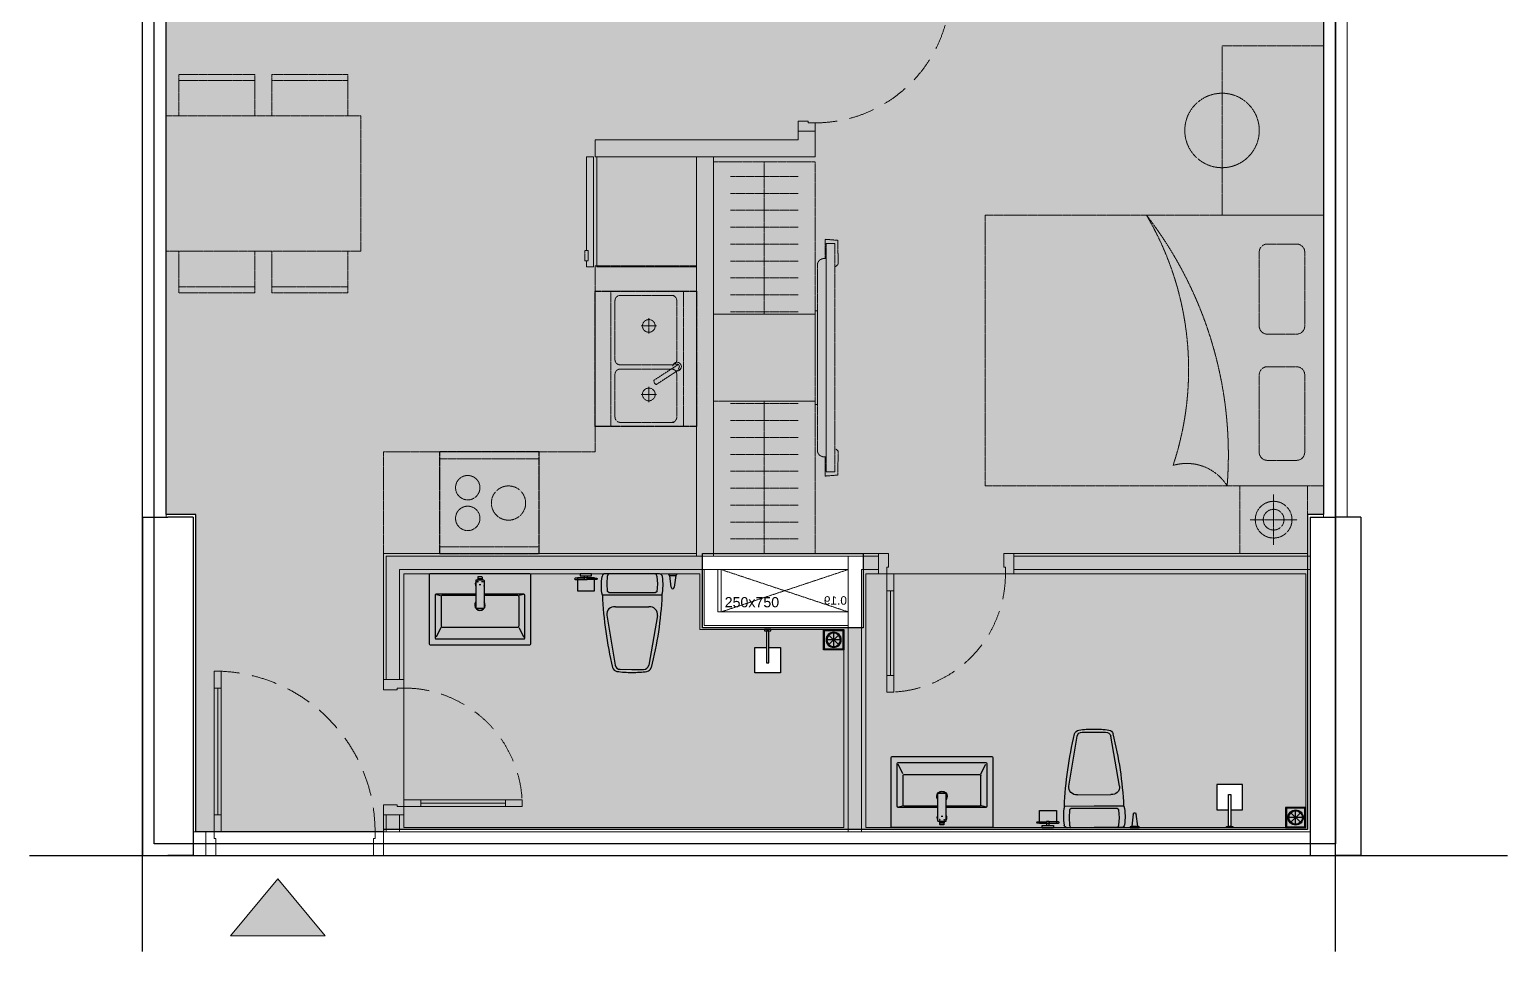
# Model space of a CAD drawing. Header units: millimetres. Extents: x -623 to 8130, y -735 to 8898.
# Drawn here: x -623 to 8110, y -735 to 4712 of the extents above; entities that cross this region are included whole.
import ezdxf
from ezdxf.enums import TextEntityAlignment as Align

# ---------------------------------------------------------------- set-up
doc = ezdxf.new("R2010")
doc.units = ezdxf.units.MM
doc.set_wipeout_variables(frame=1)
for name, pattern in [('3PN B$0$HIDDENX2', [0.75, 0.5, -0.25]), ('HIDDEN', [9.525, 6.35, -3.175]), ('Xref Y2-Y4 ME$0$Xref MB Y2.Y4$0$Xr_truc thang N3 tang dien hinh$0$T-Can ho$0$HIDDEN3', [0.2, 0.1, -0.1])]:
    doc.linetypes.add(name, pattern=pattern)
doc.layers.get('0').update_dxf_attribs({"color": 231})
doc.layers.get('DefPoints').update_dxf_attribs({"color": 191})
doc.layers.add('A-AREA-SPACE', color=130, linetype='Continuous', plot=False)
doc.layers.add('A-AREA-WALL-CENTER', color=210, linetype='Continuous', plot=False)
for name, color, linetype in [('A-CONC', 2, 'Continuous'), ('A-EQPM', 127, 'Continuous'), ('KT-Hatch', 231, 'Continuous')]:
    doc.layers.add(name, color=color, linetype=linetype)
for name, color, linetype, lineweight in [('A-DOOR', 142, 'Continuous', 9), ('A-FNSH', 253, 'Continuous', 9), ('A-FURN', 251, 'HIDDEN', 5), ('A-Hatch mau co cau', 7, 'Continuous', 9), ('A-Truc ky thuat', 162, 'Continuous', 0), ('A-WALL', 1, 'Continuous', 13), ('A-WALL-INT', 31, 'Continuous', 20)]:
    doc.layers.add(name, color=color, linetype=linetype, lineweight=lineweight)
doc.styles.add('Xref Y2-Y4 ME$0$Xref MB Y2.Y4$0$Xr_truc thang N3 tang dien hinh$0$T-Can ho$0$Arial', font='arial.ttf')

# ---------------------------------------------------------------- blocks, each defined once
blk = doc.blocks.new('A$C99de5d64')
at = {"layer": 'A-Hatch mau co cau', "true_color": 0xb30000}
h = blk.add_hatch(color=12, dxfattribs=at)
h.dxf.hatch_style = 1
h.paths.add_polyline_path([(-174.8, 210), (0, 0), (175.2, 210)])
at = {"layer": 'A-Hatch mau co cau', "color": 12, "true_color": 0xb30000}
blk.add_lwpolyline([(-174.8, 210), (0, 0), (175.2, 210)], close=True, dxfattribs=at)
blk = doc.blocks.new('*U18')
at = {"linetype": 'HIDDEN', "ltscale": 0.3}
for p, q in [((75, 644.4), (75, 400)), ((525, 644.4), (75, 644.4)), ((525, 400), (525, 644.4)), ((1075, 644.4), (625, 644.4)), ((625, 644.4), (625, 400)), ((1075, 400), (1075, 644.4)), ((75, 608.9), (525, 608.9)), ((625, 608.9), (1075, 608.9)), ((1150, 400), (0, 400)), ((0, 400), (0, -400)), ((1150, -400), (1150, 400)), ((0, -400), (1150, -400)), ((75, -644.4), (75, -400)), ((525, -400), (525, -644.4)), ((625, -644.4), (625, -400)), ((1075, -400), (1075, -644.4)), ((525, -608.9), (75, -608.9)), ((1075, -608.9), (625, -608.9)), ((525, -644.4), (75, -644.4)), ((1075, -644.4), (625, -644.4))]:
    blk.add_line(p, q, dxfattribs=at)
blk = doc.blocks.new('*U21')
blk.add_line((-100, -70), (-850, -70))
for points in [[(140, 0), (140, -60), (40, -60), (40, -50), (0, -50), (0, 0)], [(0, -50), (-950, -50), (-950, -90), (0, -90)], [(-100, -50), (-100, -90), (-850, -90), (-850, -50)], [(140, -1050), (140, -990), (40, -990), (40, -1000), (0, -1000), (0, -1050)]]:
    blk.add_lwpolyline(points, close=True)
at = {"linetype": '3PN B$0$HIDDENX2', "ltscale": 300}
blk.add_arc((0, -50), 950, 180, 270, dxfattribs=at)
blk = doc.blocks.new('*U39')
blk.add_line((-100, -70), (-700, -70))
for points in [[(100, 0), (100, -60), (40, -60), (40, -50), (0, -50), (0, 0)], [(0, -50), (-800, -50), (-800, -90), (0, -90)], [(-100, -50), (-100, -90), (-700, -90), (-700, -50)], [(100, -900), (100, -840), (40, -840), (40, -850), (0, -850), (0, -900)]]:
    blk.add_lwpolyline(points, close=True)
at = {"linetype": '3PN B$0$HIDDENX2', "ltscale": 300}
blk.add_arc((0, -50), 800, 180, 270, dxfattribs=at)
blk = doc.blocks.new('F-PN-DONGIUONG-01')
at = {"linetype": 'HIDDEN', "ltscale": 0.3}
for p, q in [((-200, -348.1), (-200, -51.9)), ((-338.8, -200), (-61.2, -200))]:
    blk.add_line(p, q, dxfattribs=at)
blk.add_lwpolyline([(0, -400), (-400, -400), (-400, 0), (0, 0)], close=True, dxfattribs=at)
for radius in [108.5, 61.3]:
    blk.add_circle((-200, -200), radius, dxfattribs=at)
blk = doc.blocks.new('F-PN-GIUONG-2000X1600')
at = {"linetype": 'HIDDEN', "ltscale": 0.3}
for p, q in [((332.5, -150.5), (159.2, -150.5)), ((111.4, -198.4), (111.4, -655.8)), ((380.4, -655.8), (380.4, -198.4)), ((159.2, -703.7), (332.5, -703.7)), ((111.4, -1381), (111.4, -944.2)), ((159.2, -896.3), (332.5, -896.3)), ((380.4, -944.2), (380.4, -1381)), ((332.5, -1428.8), (159.2, -1428.8))]:
    blk.add_line(p, q, dxfattribs=at)
blk.add_lwpolyline([(2000, 0), (2000, -1600), (0, -1600), (0, 0), (2000, 0)], dxfattribs=at)
for centre, radius, start, end in [((2879.5, -182.5), 2316.9, 175.48135, 217.72002), ((808.7, 149.5), 281.8, 212.03819, 286.6668), ((159.2, -198.4), 47.8, 90, 180), ((332.5, -198.4), 47.8, 0, 90), ((2591, -687.7), 1793.5, 161.56279, 210.57443), ((159.2, -655.8), 47.8, 180, 270), ((332.5, -655.8), 47.8, 270, 0), ((159.2, -944.2), 47.8, 90, 180), ((332.5, -944.2), 47.8, 0, 90), ((159.2, -1381), 47.8, 180, 270), ((332.5, -1381), 47.8, 270, 0)]:
    blk.add_arc(centre, radius, start, end, dxfattribs=at)
blk = doc.blocks.new('*U81')
at = {"linetype": 'HIDDEN', "ltscale": 0.3}
blk.add_lwpolyline([(600, 0), (0, 0), (0, -1000), (600, -1000)], close=True, dxfattribs=at)
blk.add_circle((600, -500), 220, dxfattribs=at)
blk = doc.blocks.new('*U82')
at = {"linetype": 'HIDDEN', "ltscale": 0.3}
for p, q in [((86.1, 499.5), (86.1, 101.1)), ((186.1, 499.5), (186.1, 101.1)), ((286.1, 499.5), (286.1, 101.1)), ((386.1, 499.5), (386.1, 101.1)), ((486.1, 499.5), (486.1, 101.1)), ((586.1, 499.5), (586.1, 101.1)), ((686.1, 499.5), (686.1, 101.1)), ((786.1, 499.5), (786.1, 101.1)), ((886.1, 499.5), (886.1, 101.1)), ((0, 300), (900, 300))]:
    blk.add_line(p, q, dxfattribs=at)
blk.add_lwpolyline([(0, 0), (900, 0), (900, 600), (0, 600)], close=True, dxfattribs=at)
blk = doc.blocks.new('F-PK-TV-01')
at = {"linetype": 'HIDDEN', "ltscale": 0.3}
for points in [[(0, -113.8), (0, 0), (-73.9, -5.9), (-77.3, -148.1), (-56.2, -164.8)], [(0, -1285.4), (0, -1399.2), (-73.9, -1393.3), (-77.3, -1251.1), (-56.2, -1234.4)]]:
    blk.add_lwpolyline(points, dxfattribs=at)
for points in [[(-6.2, -1374.6), (-56.2, -1374.6), (-56.2, -24.6), (-6.2, -24.6)], [(60, -422.7), (45.8, -422.7), (45.8, -976.5), (60, -976.5)]]:
    blk.add_lwpolyline(points, close=True, dxfattribs=at)
blk.add_lwpolyline([(-6.2, -1285.4), (7.4, -1285.4, 0.414214), (45.8, -1247), (45.8, -152.2, 0.414214), (7.4, -113.8), (-6.2, -113.8)], format="xyb", close=True, dxfattribs=at)
blk = doc.blocks.new('*U86')
at = {"ltscale": 0.3}
for p, q in [((0, 1850), (0, 0)), ((600, 1850), (0, 1850)), ((600, 600), (600, 1850)), ((1700, 600), (600, 600)), ((1700, 0), (1700, 600)), ((0, 0), (1700, 0))]:
    blk.add_line(p, q, dxfattribs=at)
blk = doc.blocks.new('E-CHUNG-TULANH-01')
at = {"linetype": 'HIDDEN', "ltscale": 0.3}
for p, q in [((300, 650), (0, 650)), ((0, 650), (0, 610)), ((0, 650), (555, 650)), ((0, 610), (0, 650)), ((310, 650), (300, 650)), ((555, 650), (310, 650)), ((615, 660), (555, 660)), ((555, 660), (555, 650)), ((555, 660), (555, 640)), ((615, 660), (555, 660)), ((555, 640), (615, 640)), ((615, 650), (615, 660)), ((615, 640), (615, 660)), ((650, 650), (615, 650)), ((650, 610), (650, 650)), ((650, 650), (650, 610)), ((0, 610), (650, 610)), ((650, 610), (0, 610)), ((0, 590), (0, 0)), ((650, 590), (0, 590)), ((0, 590), (650, 590)), ((0, 0), (0, 590)), ((650, 0), (650, 590)), ((650, 590), (650, 0))]:
    blk.add_line(p, q, dxfattribs=at)
blk.add_lwpolyline([(0, 0), (650, 0), (650, 590), (0, 590)], close=True, dxfattribs=at)
blk = doc.blocks.new('E-BEP-BEP-03LO')
at = {"ltscale": 0.3}
blk.add_lwpolyline([(560, -590), (40, -590), (40, 0), (560, 0)], close=True, dxfattribs=at)
for centre, radius in [((298.3, -181.4), 101.2), ((207.6, -422.3), 72), ((389.1, -422.3), 72)]:
    blk.add_circle(centre, radius, dxfattribs=at)
at = {"layer": 'DefPoints', "color": 250, "linetype": 'HIDDEN', "ltscale": 0.3}
blk.add_lwpolyline([(0, 0), (600, 0), (600, -590), (0, -590)], close=True, dxfattribs=at)
blk = doc.blocks.new('E-BEP-BORUABAT-02')
at = {"ltscale": 0.3}
for p, q in [((25, -452.2), (25, -132.2)), ((55, -117.2), (405, -117.2)), ((435, -452.2), (435, -132.2)), ((460, -452.2), (460, -132.2)), ((745, -117.2), (490, -117.2)), ((775, -452.2), (775, -132.2)), ((404.5, -482.2), (55.5, -482.2)), ((490.5, -482.2), (744.5, -482.2))]:
    blk.add_line(p, q, dxfattribs=at)
at = {"ltscale": 0.3, "extrusion": (-1.67159e-29, -3.30872e-24, -1)}
for p, q in [((205, -237.2), (205, -327.2)), ((610, -237.2), (610, -327.2)), ((160, -282.2), (250, -282.2)), ((655, -282.2), (565, -282.2))]:
    blk.add_line(p, q, dxfattribs=at)
at = {"ltscale": 0.3}
blk.add_lwpolyline([(800, -507.2), (0, -507.2), (0, -77.2), (800, -77.2)], close=True, dxfattribs=at)
for points in [[(526.8, -252.8), (432.7, -108)], [(457.3, -93.9), (551.5, -238.7)]]:
    blk.add_lwpolyline(points, dxfattribs=at)
for centre in [(205, -282.2), (610, -282.2)]:
    blk.add_circle(centre, 37.5, dxfattribs=at)
for centre, radius, start, end in [((55, -147.2), 30, 89.99971, 179.99971), ((404.9, -147.2), 30.1, 0.12016, 89.94977), ((445.5, -115.7), 25.7, 331.89153, 264.77328), ((445, -115.9), 14.2, 29.73488, 209.73488), ((490.1, -147.2), 30.1, 90.04965, 179.87926), ((745, -147.2), 30, 359.99971, 89.99971), ((527.9, -226), 26.9, 267.84409, 331.62567), ((55.4, -451.7), 30.4, 180.80983, 270.13661), ((404.2, -451.4), 30.8, 270.61845, 358.50448), ((490.8, -451.4), 30.8, 181.49494, 269.38097), ((744.6, -451.7), 30.4, 269.86281, 359.18959)]:
    blk.add_arc(centre, radius, start, end, dxfattribs=at)
at = {"layer": 'DefPoints', "color": 250, "linetype": 'HIDDEN', "ltscale": 0.3}
blk.add_lwpolyline([(800, -600), (0, -600), (0, 0), (800, 0)], close=True, dxfattribs=at)
blk = doc.blocks.new('*U4')
blk.add_lwpolyline([(0, 0), (0, 250), (750, 250), (750, 0)], close=True)
at = {"linetype": 'Xref Y2-Y4 ME$0$Xref MB Y2.Y4$0$Xr_truc thang N3 tang dien hinh$0$T-Can ho$0$HIDDEN3'}
for points in [[(0, 0), (750, 250)], [(0, 250), (750, 0)]]:
    blk.add_lwpolyline(points, dxfattribs=at)
at = {"style": 'Xref Y2-Y4 ME$0$Xref MB Y2.Y4$0$Xr_truc thang N3 tang dien hinh$0$T-Can ho$0$Arial'}
blk.add_text('0.19', height=50, dxfattribs=at).set_placement((6.6, 42.7))
blk.add_attdef('--', text='', height=88, dxfattribs=at).set_placement((126.6, 189.6), align=Align.MIDDLE_CENTER)
blk = doc.blocks.new('E-CHUNG-GATHOATSAN-01')
at = {"ltscale": 2}
for p, q in [((88.3, 88.3), (31.7, 31.7)), ((88.3, 31.7), (31.7, 88.3)), ((60, 20), (60, 100)), ((100, 60), (20, 60))]:
    blk.add_line(p, q, dxfattribs=at)
for points in [[(120, 120), (0, 120), (0, 0), (120, 0)], [(115, 115), (5, 115), (5, 5), (115, 5)]]:
    blk.add_lwpolyline(points, close=True, dxfattribs=at)
for radius in [45, 40]:
    blk.add_circle((60, 60), radius, dxfattribs=at)
blk = doc.blocks.new('E-VS-VOISENTAM-01')
at = {"color": 0}
blk.add_wipeout([(-6.3, -17.9), (-6.3, -7.6), (-105.3, -7.6), (-105.3, -75.1), (-255.3, -75.1), (-255.3, 74.9), (-105.3, 74.9), (-105.3, 7.4), (-6.3, 7.4), (-6.3, 17.9), (0, 17.9), (0, -17.9)], dxfattribs=at)
blk.add_lwpolyline([(-105.3, -7.6), (-105.3, -75.1), (-255.3, -75.1), (-255.3, 74.9), (-105.3, 74.9), (-105.3, 7.4)], dxfattribs=at)
for points in [[(-195.1, -7.6), (-6.3, -7.6), (-6.3, 7.4), (-195.1, 7.4)], [(-6.3, -17.9), (0, -17.9), (0, 17.9), (-6.3, 17.9)]]:
    blk.add_lwpolyline(points, close=True, dxfattribs=at)
blk = doc.blocks.new('E-VS-BONCAU-01')
for p, q in [((-145.5, -13.9), (-139.8, 0.5)), ((-148.9, -57.3), (-145.5, -13.9)), ((-146.2, -104.4), (-148.9, -57.3)), ((145.4, -15), (148.5, -58.4)), ((148.5, -58.4), (145.4, -105.5)), ((213.1, -0.8), (265.4, -1)), ((221.8, -9.6), (256.7, -9.7)), ((230.2, -79.4), (221.8, -9.6)), ((256.7, -9.7), (247.7, -79.5)), ((-0.5, -126.3), (-176.3, -125.6)), ((-136.7, -112.2), (-146.2, -104.4)), ((-0.4, -113.3), (-136.7, -112.2)), ((-0.5, -126.3), (-0.5, -126.3)), ((175.4, -127), (-0.5, -126.3)), ((135.8, -113.2), (-0.4, -113.3)), ((145.4, -105.5), (135.8, -113.2)), ((-150.9, -245), (-101.2, -539.8)), ((-100, -194.5), (98.5, -195.2)), ((149, -246.1), (97.1, -540.5)), ((-71.2, -564.4), (-2.2, -564.6)), ((-2.2, -564.6), (66.9, -564.9))]:
    blk.add_line(p, q)
for points in [[(-307.4, -12.3), (-240.3, -12.3), (-240.3, 0.4), (-307.4, 0.4)], [(-324.6, -100.9), (-223.3, -100.9), (-223.3, -24.5), (-324.6, -24.5)], [(-281.4, -35.9), (-281.4, -12.3), (-266.2, -12.3), (-266.2, -35.9)]]:
    blk.add_lwpolyline(points, close=True)
for points in [[(160.1, -0.6), (0, 0), (-160.1, 0.6)], [(139.8, -0.5), (145.4, -15)]]:
    blk.add_lwpolyline(points)
for points in [[(-337.2, -33.4), (-281.4, -33.4), (-281.4, -26.6), (-337.2, -26.6, 1)], [(-210.5, -33.4), (-266.2, -33.4), (-266.2, -26.6), (-210.5, -26.6, -1)]]:
    blk.add_lwpolyline(points, format="xyb", close=True)
for centre, radius, start, end in [((225.4, 2.7), 12.8, 195.93034, 253.62994), ((238.9, -79.4), 8.72, 179.78014, 359.78014), ((253.1, 2.6), 12.8, 285.93034, 343.62994)]:
    blk.add_arc(centre, radius, start, end)
for centre, major_axis, ratio, start_param, end_param in [((-160.1, -17.6), (-12.9, -12.8), 1, 3.926991, 5.363819), ((-160.1, -17.6), (-12.9, -12.8), 1, 3.926991, 5.363819), ((-160.1, -17.6), (-12.9, -12.8), 1, 3.926991, 5.363819), ((160, -18.8), (-12.9, -12.8), 1, 2.490163, 3.926991), ((160, -18.8), (-12.9, -12.8), 1, 2.490163, 3.926991), ((-309.7, -59.9), (-491.9, 11.9), 0.754969, 2.992228, 3.290957), ((1638.9, -88), (-275.8, 1956.4), 0.917923, 1.461172, 1.68042), ((-105.7, -239.6), (-32.1, 32.3), 1, 5.374496, 7.190108), ((103.9, -240.4), (-32.3, -32.1), 1, 2.23467, 4.050282), ((-85.9, -545.6), (-22.1, -22), 1, -0.518895, 0.614897), ((-85.9, -545.6), (-22.1, -22), 1, -0.518895, 0.614897), ((-71, -533.5), (-21.8, 21.9), 1, 0.993435, 2.351364), ((-9.9, -27.7), (-393.7, -390.7), 1, 0.641923, 0.802984), ((-9.9, -27.7), (-393.7, -390.7), 1, 0.641923, 0.802984), ((9.6, -27.8), (-390.7, 393.7), 1, 2.338609, 2.49967), ((9.6, -27.8), (-390.7, 393.7), 1, 2.338609, 2.49967), ((66.9, -534), (-21.8, 21.9), 1, 2.361025, 3.718954), ((81.7, -546.2), (-22.1, -22), 1, 0.955899, 2.089692), ((81.7, -546.2), (-22.1, -22), 1, 0.955899, 2.089692)]:
    blk.add_ellipse(centre, major_axis=major_axis, ratio=ratio, start_param=start_param, end_param=end_param)
at = {"extrusion": (0, 0, -1)}
for centre, major_axis, ratio, start_param, end_param in [((309.2, -62.3), (492, 8.1), 0.754969, 2.992228, 3.290957), ((-1639.5, -75.4), (-290.8, -1954.2), 0.917923, 4.602765, 4.822013)]:
    blk.add_ellipse(centre, major_axis=major_axis, ratio=ratio, start_param=start_param, end_param=end_param, dxfattribs=at)
blk = doc.blocks.new('E-VS-LAVABO-02')
at = {"extrusion": (0, 0, -1)}
for p, q in [((-300, 6), (-300, 414)), ((-294, 420), (294, 420)), ((-265, 126), (-265, 379)), ((-259, 385), (259, 385)), ((-230.4, 317.6), (-258.8, 374.4)), ((230.4, 317.6), (258.8, 374.4)), ((265, 379), (265, 126)), ((300, 414), (300, 6)), ((-230, 133.5), (-230, 309)), ((-224, 315), (224, 315)), ((230, 133.5), (230, 309)), ((-22, 203.7), (22, 203.7)), ((-24, 120), (-259, 120)), ((-257.6, 123), (-232.4, 128.4)), ((-24, 127.5), (-224, 127.5)), ((224, 127.5), (24, 127.5)), ((259, 120), (24, 120)), ((257.6, 123), (232.4, 128.4)), ((294, 0), (-294, 0)), ((-25.4, 70), (-26.5, 70)), ((-24, 70), (-24, 71.6)), ((-15.5, 48.2), (-13.1, 48.2)), ((-12.5, 44.1), (-12.5, 48.5)), ((-12.5, 19.6), (-12.5, 33.7)), ((-10.5, 35.7), (-7.5, 35.7)), ((10.5, 17.6), (-10.5, 17.6)), ((7.5, 35.5), (-7.5, 35.5)), ((5, 65), (-5, 65)), ((7.5, 35.7), (10.5, 35.7)), ((12.5, 43.8), (13.1, 43.8)), ((12.5, 19.6), (12.5, 33.7)), ((13.1, 46), (14.9, 46)), ((14.9, 43.8), (15.5, 43.8)), ((26.5, 70), (25.4, 70))]:
    blk.add_line(p, q, dxfattribs=at)
at = {"extrusion": (0, 0, -1), "flags": 128}
for points in [[(24, 39), (24, 201.7), (24, 202.4)], [(-24, 39), (-24, 201.7), (-24, 202.4)], [(-22, 37), (-15.6, 37), (15.6, 37), (22, 37)], [(12, 35), (14.4, 36.3), (15.6, 37)], [(12.8, 48.8), (15.5, 48.8), (15.5, 48.2), (13.1, 48.2), (13.1, 44.4), (15.5, 44.4), (15.5, 43.8), (12.8, 43.8), (15.5, 43.8)], [(11, 34), (10.5, 34), (-10.5, 34), (-11, 34)], [(10.5, 28.1), (0, 28.1), (-10.5, 28.1)], [(-15.6, 37), (-14.4, 36.3), (-12, 35)]]:
    blk.add_lwpolyline(points, dxfattribs=at)
for points in [[(22, 204.4), (-22, 204.4)], [(-12.5, 48.8), (-12.5, 43.8), (-13.1, 43.8), (-13.1, 46), (-14.9, 46), (-14.9, 43.8), (-15.5, 43.8), (-15.5, 48.8), (-14.9, 48.8), (-14.9, 46.6), (-13.1, 46.6), (-13.1, 48.8)]]:
    blk.add_lwpolyline(points, close=True, dxfattribs=at)
at = {"extrusion": (0, 0, -1)}
for centre, radius, start, end in [((294, 414), 6, 0, 90), ((259, 379), 6, 0, 90), ((-259, 379), 6, 90, 180), ((-294, 414), 6, 90, 180), ((224, 309), 6, 0, 90), ((-224, 309), 6, 90, 180), ((0, 185), 31, 320.62686, 219.37314), ((22, 201.7), 1.99, 0.21514, 90.21353), ((-22, 201.7), 1.99, 89.78647, 179.78486), ((259, 126), 6, 270, 0), ((224, 133.5), 6, 270, 0), ((-224, 133.5), 6, 180, 270), ((-259, 126), 6, 180, 270), ((294, 6), 6, 270, 0), ((0, 59.7), 27.5, 330.77713, 28.28414), ((0, 59.7), 26.5, 334.91237, 24.22074), ((22, 39), 2, 270, 0), ((12.8, 48.5), 0.298, 89.78647, 179.78486), ((12.8, 44.1), 0.298, 180.21514, 270.21353), ((12.8, 44.1), 0.298, 180.21514, 270.21353), ((10.5, 33.7), 2, 0, 39.64467), ((11, 32.5), 1.5, 0, 90), ((11, 29.6), 1.5, 270, 0), ((10.5, 19.6), 2, 270, 0), ((10.5, 33.7), 2, 40.21561, 90), ((-10.5, 33.7), 2, 90, 139.5327), ((-10.5, 19.6), 2, 180, 270), ((-11, 32.5), 1.5, 90, 180), ((-11, 29.6), 1.5, 180, 270), ((-10.5, 33.7), 2, 140.36277, 180), ((-22, 39), 2, 180, 270), ((0, 59.7), 26.5, 154.68391, 205.08763), ((0, 59.7), 27.5, 151.64819, 209.22287), ((-294, 6), 6, 180, 270)]:
    blk.add_arc(centre, radius, start, end, dxfattribs=at)
for centre, major_axis, start_param, end_param in [((-22, 202.4), (2, 0), 1.570796, 3.141593), ((22, 202.4), (-2, 0), 3.141593, 4.712389)]:
    blk.add_ellipse(centre, major_axis=major_axis, ratio=0.984382, start_param=start_param, end_param=end_param)
for points, knots in [([(-24, 70.6), (-24, 70.8), (-24, 71.4), (-24, 72.7), (-24, 74.5), (-24, 76.5), (-24, 78.3), (-24, 79.4), (-24, 79.7)], [0, 0, 0, 0, 0.170042, 0.387138, 0.569985, 0.748798, 0.931358, 1, 1, 1, 1]), ([(-10.5, 28.1), (-10.6, 28.1), (-10.7, 28.1), (-10.8, 28.1), (-11, 28.1), (-11, 28.1), (-11, 28.1)], [0, 0, 0, 0, 0.250855, 0.500152, 0.749125, 1, 1, 1, 1]), ([(10.5, 28.1), (10.6, 28.1), (10.7, 28.1), (10.8, 28.1), (11, 28.1), (11, 28.1), (11, 28.1)], [0, 0, 0, 0, 0.250855, 0.500152, 0.749125, 1, 1, 1, 1]), ([(24, 70.6), (24, 70.8), (24, 71.4), (24, 72.7), (24, 74.5), (24, 76.5), (24, 78.3), (24, 79.4), (24, 79.7)], [0, 0, 0, 0, 0.170042, 0.387138, 0.569985, 0.748798, 0.931358, 1, 1, 1, 1])]:
    blk.add_open_spline(points, degree=3, knots=knots)
blk = doc.blocks.new('*U40')
blk.add_line((-100, 70), (-600, 70))
for points in [[(120, 800), (120, 740), (40, 740), (40, 750), (0, 750), (0, 800)], [(0, 50), (-700, 50), (-700, 90), (0, 90)], [(-100, 50), (-100, 90), (-600, 90), (-600, 50)], [(120, 0), (120, 60), (40, 60), (40, 50), (0, 50), (0, 0)]]:
    blk.add_lwpolyline(points, close=True)
at = {"linetype": '3PN B$0$HIDDENX2', "ltscale": 300}
blk.add_arc((0, 50), 700, 90, 180, dxfattribs=at)

msp = doc.modelspace()

# ---------------------------------------------------------------- hatches: boundary and pattern name
at = {"layer": 'KT-Hatch', "true_color": 0xbcbdb7}
h = msp.add_hatch(color=9, dxfattribs=at)
h.dxf.hatch_style = 1
h.paths.add_polyline_path([(4303.4, 1176.1), (3353.4, 1176.1), (3353.4, 1616.1), (4303.4, 1616.1)], flags=16)
h.paths.add_polyline_path([(343.4, 8181.1), (2668.4, 8181.1), (2668.4, 8166.1), (5603.4, 8166.1), (5768.4, 8166.1), (5768.4, 8181.1), (6943.4, 8181.1), (6943.4, 6981.1), (6743.4, 6981.1), (6743.4, 6331.1), (7023.4, 6331.1), (7023.4, 1846.1), (6928.4, 1846.1), (6928.4, -13.9), (1468.4, -13.9), (1468.4, -28.9), (358.4, -28.9), (358.4, 1846.1), (183.4, 1846.1), (183.4, 6316.1), (358.4, 6316.1), (358.4, 7131.1), (543.4, 7131.1), (543.4, 7331.1), (343.4, 7331.1)])

# ---------------------------------------------------------------- linework, layer by layer
at = {"layer": 'A-CONC'}
for p, q in [((43.4, 1831.1), (193.4, 1831.1)), ((43.4, 1831.1), (43.4, -168.9)), ((343.4, 1831.1), (193.4, 1831.1)), ((343.4, 1831.1), (343.4, -168.9)), ((6943.4, 1831.1), (7093.4, 1831.1)), ((6943.4, 1831.1), (6943.4, -168.9)), ((7243.4, 1831.1), (7093.4, 1831.1)), ((7243.4, 1831.1), (7243.4, -168.9)), ((43.4, -168.9), (193.4, -168.9)), ((343.4, -168.9), (193.4, -168.9)), ((6943.4, -168.9), (7093.4, -168.9)), ((7243.4, -168.9), (7093.4, -168.9))]:
    msp.add_line(p, q, dxfattribs=at)
at = {"layer": 'A-FNSH'}
for p, q in [((183.4, 1846.1), (183.4, 1838.6)), ((183.4, 1846.1), (358.4, 1846.1)), ((183.4, 1831.1), (183.4, 1838.6)), ((358.4, 1846.1), (358.4, -28.9)), ((6928.4, 1616.1), (6928.4, 1846.1)), ((6928.4, 1846.1), (7023.4, 1846.1)), ((7023.4, 1846.1), (7023.4, 1838.6)), ((7023.4, 1831.1), (7023.4, 1838.6)), ((183.4, 1831.1), (343.4, 1831.1)), ((343.4, 1831.1), (343.4, -28.9)), ((6943.4, 1601.1), (6943.4, 1831.1)), ((6943.4, 1831.1), (7023.4, 1831.1)), ((1468.4, 871.1), (1468.4, 1616.1)), ((1468.4, 1616.1), (3318.4, 1616.1)), ((1483.4, 871.1), (1483.4, 1601.1)), ((1483.4, 1601.1), (3318.4, 1601.1)), ((3318.4, 1616.1), (3318.4, 1608.6)), ((3318.4, 1601.1), (3318.4, 1608.6)), ((3418.4, 1616.1), (3418.4, 1608.6)), ((3418.4, 1616.1), (4393.4, 1616.1)), ((3418.4, 1601.1), (3418.4, 1608.6)), ((3418.4, 1601.1), (4393.4, 1601.1)), ((4393.4, 1616.1), (4393.4, 1608.6)), ((4393.4, 1601.1), (4393.4, 1608.6)), ((5193.4, 1616.1), (5193.4, 1608.6)), ((5193.4, 1616.1), (6928.4, 1616.1)), ((5193.4, 1601.1), (5193.4, 1608.6)), ((5193.4, 1601.1), (6943.4, 1601.1)), ((3363.4, 1521.1), (1563.4, 1521.1)), ((1563.4, 1521.1), (1563.4, 871.1)), ((3338.4, 1496.1), (1588.4, 1496.1)), ((1588.4, 1496.1), (1588.4, 871.1)), ((3338.4, 1166.1), (3338.4, 1496.1)), ((3363.4, 1191.1), (3363.4, 1521.1)), ((4393.4, 1521.1), (4293.4, 1521.1)), ((4293.4, 1521.1), (4293.4, -28.9)), ((4393.4, 1496.1), (4318.4, 1496.1)), ((4318.4, 1496.1), (4318.4, -3.9)), ((4393.4, 1521.1), (4393.4, 1508.6)), ((4393.4, 1496.1), (4393.4, 1508.6)), ((4483.4, 1496.1), (5143.4, 1496.1)), ((6943.4, 1521.1), (5193.4, 1521.1)), ((5193.4, 1521.1), (5193.4, 1508.6)), ((5193.4, 1496.1), (5193.4, 1508.6)), ((6918.4, 1496.1), (5193.4, 1496.1)), ((6918.4, -3.9), (6918.4, 1496.1)), ((6943.4, -28.9), (6943.4, 1521.1)), ((4188.4, 1166.1), (3338.4, 1166.1)), ((4213.4, 1191.1), (3363.4, 1191.1)), ((4188.4, -3.9), (4188.4, 1166.1)), ((4213.4, -28.9), (4213.4, 1191.1)), ((1468.4, 871.1), (1475.9, 871.1)), ((1483.4, 871.1), (1475.9, 871.1)), ((1563.4, 871.1), (1575.9, 871.1)), ((1588.4, 871.1), (1575.9, 871.1)), ((1588.4, 821.1), (1588.4, 161.1)), ((1468.4, -28.9), (1468.4, 71.1)), ((1468.4, 71.1), (1475.9, 71.1)), ((1483.4, 71.1), (1475.9, 71.1)), ((1483.4, -28.9), (1483.4, 71.1)), ((1563.4, 71.1), (1575.9, 71.1)), ((1563.4, 71.1), (1563.4, -28.9)), ((1588.4, 71.1), (1575.9, 71.1)), ((1588.4, 71.1), (1588.4, -3.9)), ((343.4, -28.9), (350.9, -28.9)), ((358.4, -28.9), (350.9, -28.9)), ((1468.4, -28.9), (1475.9, -28.9)), ((1483.4, -28.9), (1475.9, -28.9)), ((1563.4, -28.9), (4213.4, -28.9)), ((1588.4, -3.9), (4188.4, -3.9)), ((4293.4, -28.9), (6943.4, -28.9)), ((4318.4, -3.9), (6918.4, -3.9))]:
    msp.add_line(p, q, dxfattribs=at)
at = {"layer": 'A-FURN'}
msp.add_lwpolyline([(3418.4, 3030.4), (4018.4, 3030.4), (4018.4, 2516.1), (3418.4, 2516.1)], close=True, dxfattribs=at)
at = {"layer": 'A-WALL'}
for p, q in [((4213.4, 1601.1), (1483.4, 1601.1)), ((1483.4, 1601.1), (1483.4, 871.1)), ((4213.4, -28.9), (4213.4, 1601.1)), ((4213.4, 1601.1), (4393.4, 1601.1)), ((4213.4, 1601.1), (4213.4, 1561.1)), ((4393.4, 1601.1), (4393.4, 1561.1)), ((6943.4, 1601.1), (5193.4, 1601.1)), ((5193.4, 1601.1), (5193.4, 1561.1)), ((6943.4, 1601.1), (6943.4, 1561.1)), ((4213.4, 1521.1), (1563.4, 1521.1)), ((1563.4, 1521.1), (1563.4, 871.1)), ((3363.4, 1521.1), (3403.4, 1521.1)), ((3363.4, 1521.1), (3363.4, 1191.1)), ((3443.4, 1521.1), (3403.4, 1521.1)), ((3443.4, 1521.1), (3443.4, 1271.1)), ((4213.4, 1521.1), (4213.4, 1561.1)), ((4293.4, -28.9), (4293.4, 1521.1)), ((4293.4, 1521.1), (4393.4, 1521.1)), ((4393.4, 1521.1), (4393.4, 1561.1)), ((5193.4, 1521.1), (5193.4, 1561.1)), ((6943.4, 1521.1), (5193.4, 1521.1)), ((6943.4, 1521.1), (6943.4, 1561.1)), ((3443.4, 1271.1), (4213.4, 1271.1)), ((4213.4, 1271.1), (4213.4, 1231.1)), ((4213.4, 1191.1), (4213.4, 1231.1)), ((3363.4, 1191.1), (4213.4, 1191.1)), ((1483.4, 871.1), (1523.4, 871.1)), ((1563.4, 871.1), (1523.4, 871.1)), ((1483.4, 71.1), (1523.4, 71.1)), ((1483.4, 71.1), (1483.4, -28.9)), ((1563.4, 71.1), (1523.4, 71.1)), ((1563.4, 71.1), (1563.4, -28.9)), ((1483.4, -28.9), (1523.4, -28.9)), ((1563.4, -28.9), (1523.4, -28.9)), ((4213.4, -28.9), (4253.4, -28.9)), ((4293.4, -28.9), (4253.4, -28.9))]:
    msp.add_line(p, q, dxfattribs=at)
at = {"layer": 'A-WALL-INT'}
for p, q in [((43.4, 6331.1), (43.4, 1831.1)), ((183.4, 6331.1), (183.4, 1831.1)), ((7023.4, 6331.1), (7023.4, 1831.1)), ((7163.4, 6331.1), (7163.4, 1831.1)), ((3918.4, 4061.1), (3918.4, 4111.1)), ((3918.4, 4111.1), (3968.4, 4111.1)), ((4018.4, 4111.1), (3968.4, 4111.1)), ((4018.4, 3961.1), (4018.4, 4111.1)), ((2718.4, 4061.1), (2718.4, 4011.1)), ((2718.4, 4061.1), (3918.4, 4061.1)), ((2718.4, 3961.1), (2718.4, 4011.1)), ((2718.4, 3961.1), (4018.4, 3961.1)), ((3318.4, 1601.1), (3318.4, 3961.1)), ((3318.4, 3961.1), (3368.4, 3961.1)), ((3418.4, 3961.1), (3368.4, 3961.1)), ((3418.4, 1601.1), (3418.4, 3961.1)), ((43.4, 1831.1), (113.4, 1831.1)), ((183.4, 1831.1), (113.4, 1831.1)), ((7023.4, 1831.1), (7093.4, 1831.1)), ((7163.4, 1831.1), (7093.4, 1831.1)), ((3318.4, 1601.1), (3368.4, 1601.1)), ((3418.4, 1601.1), (3368.4, 1601.1)), ((418.4, -28.9), (343.4, -28.9)), ((343.4, -28.9), (343.4, -98.9)), ((418.4, -28.9), (418.4, -98.9)), ((6943.4, -28.9), (1468.4, -28.9)), ((1468.4, -28.9), (1468.4, -98.9)), ((6943.4, -28.9), (6943.4, -98.9)), ((343.4, -168.9), (343.4, -98.9)), ((418.4, -168.9), (343.4, -168.9)), ((418.4, -168.9), (418.4, -98.9)), ((1468.4, -168.9), (1468.4, -98.9)), ((6943.4, -168.9), (1468.4, -168.9)), ((6943.4, -168.9), (6943.4, -98.9))]:
    msp.add_line(p, q, dxfattribs=at)
at = {"layer": 'DefPoints', "ltscale": 0.3}
for p, q in [((43.4, -735.5), (43.4, 8897.7)), ((7093.4, -735.5), (7093.4, 8897.7)), ((-623.2, -168.9), (8109.9, -168.9))]:
    msp.add_line(p, q, dxfattribs=at)

# ---------------------------------------------------------------- block references
at = {"xscale": 1.600000000000002, "yscale": 1.600000000000002, "zscale": 1.600000000000002, "rotation": 180}
msp.add_blockref('A$C99de5d64', (844.8, -306.8), dxfattribs=at)
at = {"layer": 'A-DOOR', "ltscale": 0.3, "xscale": -1}
for name, p in [('*U39', (4018.4, 5011.1)), ('*U40', (1588.4, 71.1))]:
    msp.add_blockref(name, p, dxfattribs=at)
for name, p, rotation in [('*U40', (4393.4, 1496.1), 270), ('*U21', (418.4, -28.9), 90)]:
    msp.add_blockref(name, p, dxfattribs=dict(at, rotation=rotation))
at = {"layer": 'A-EQPM', "xscale": -1, "rotation": 180}
msp.add_blockref('E-VS-LAVABO-02', (2038.4, 1496.1), dxfattribs=at)
at = {"layer": 'A-EQPM', "linetype": 'HIDDEN'}
for name, p in [('E-VS-BONCAU-01', (2938.4, 1496.1)), ('E-CHUNG-GATHOATSAN-01', (6798.4, -3.9))]:
    msp.add_blockref(name, p, dxfattribs=at)
at = {"layer": 'A-EQPM', "linetype": 'HIDDEN', "xscale": -1, "rotation": 180}
for name, p in [('E-CHUNG-GATHOATSAN-01', (4068.4, 1166.1)), ('E-VS-BONCAU-01', (5668.4, -3.9))]:
    msp.add_blockref(name, p, dxfattribs=at)
at = {"layer": 'A-EQPM'}
msp.add_blockref('E-VS-LAVABO-02', (4768.4, -3.9), dxfattribs=at)
at = {"layer": 'A-FURN'}
for name, p, rotation in [('*U81', (7023.4, 3616.1), 180), ('*U82', (3418.4, 3930.4), 270), ('F-PN-GIUONG-2000X1600', (7023.4, 2016.1), 180), ('E-BEP-BORUABAT-02', (3318.4, 3166.1), 270)]:
    msp.add_blockref(name, p, dxfattribs=dict(at, rotation=rotation))
at = {"layer": 'A-FURN', "xscale": -1}
for name, p, rotation in [('*U18', (183.4, 3801.9), 180), ('*U82', (3418.4, 1616.1), 270), ('E-BEP-BEP-03LO', (2388.4, 1616.1), 270)]:
    msp.add_blockref(name, p, dxfattribs=dict(at, rotation=rotation))
at = {"layer": 'A-FURN', "xscale": -0.9999978343900534, "yscale": 0.9999978343900534, "zscale": 0.9999978343900534, "rotation": 90}
msp.add_blockref('E-CHUNG-TULANH-01', (3318.4, 3961.1), dxfattribs=at)
at = {"layer": 'A-FURN', "xscale": -1}
msp.add_blockref('F-PK-TV-01', (4078.3, 3472.9), dxfattribs=at)
at = {"layer": 'A-FURN', "linetype": 'HIDDEN', "rotation": 89.99999999999999}
msp.add_blockref('*U86', (3318.4, 1616.1), dxfattribs=at)
at = {"layer": 'A-FURN', "linetype": 'HIDDEN'}
msp.add_blockref('F-PN-DONGIUONG-01', (6928.4, 2016.1), dxfattribs=at)
at = {"layer": 'A-Truc ky thuat'}
ref = msp.add_blockref('*U4', (4213.4, 1271.1), dxfattribs=dict(at, xscale=-1))
ref.add_attrib('--', '250x750', dxfattribs={"layer": '0', "height": 60, "style": 'Xref Y2-Y4 ME$0$Xref MB Y2.Y4$0$Xr_truc thang N3 tang dien hinh$0$T-Can ho$0$Arial'}).set_placement((3645.4, 1328.5, 0), align=Align.MIDDLE_CENTER)

# ---------------------------------------------------------------- next in the draw order: block references
at = {"layer": 'A-EQPM', "linetype": 'HIDDEN', "rotation": 90.00000000000001}
msp.add_blockref('E-VS-VOISENTAM-01', (3738.4, 1166.1), dxfattribs=at)
at = {"layer": 'A-EQPM', "linetype": 'HIDDEN', "xscale": -1, "rotation": 90}
msp.add_blockref('E-VS-VOISENTAM-01', (6468.4, -3.9), dxfattribs=at)

# ---------------------------------------------------------------- next in the draw order: linework, layer by layer
at = {"layer": 'A-AREA-SPACE', "ltscale": 5}
msp.add_lwpolyline([(7023.4, 6331.1), (7023.4, 1846.1), (6928.4, 1846.1), (6928.4, -13.9), (1468.4, -13.9), (1468.4, -28.9), (358.4, -28.9), (358.4, 1846.1), (183.4, 1846.1), (183.4, 6316.1)], dxfattribs=at)
msp.add_lwpolyline([(4303.4, 1176.1), (3353.4, 1176.1), (3353.4, 1616.1), (4303.4, 1616.1)], close=True, dxfattribs=at)
at = {"layer": 'A-AREA-WALL-CENTER'}
msp.add_lwpolyline([(113.4, 8331.1), (2668.4, 8331.1), (2668.4, 8256.1), (5768.4, 8256.1), (5768.4, 8331.1), (7093.4, 8331.1), (7093.4, -98.9), (113.4, -98.9)], close=True, dxfattribs=at)

doc.saveas('drawing.dxf')
